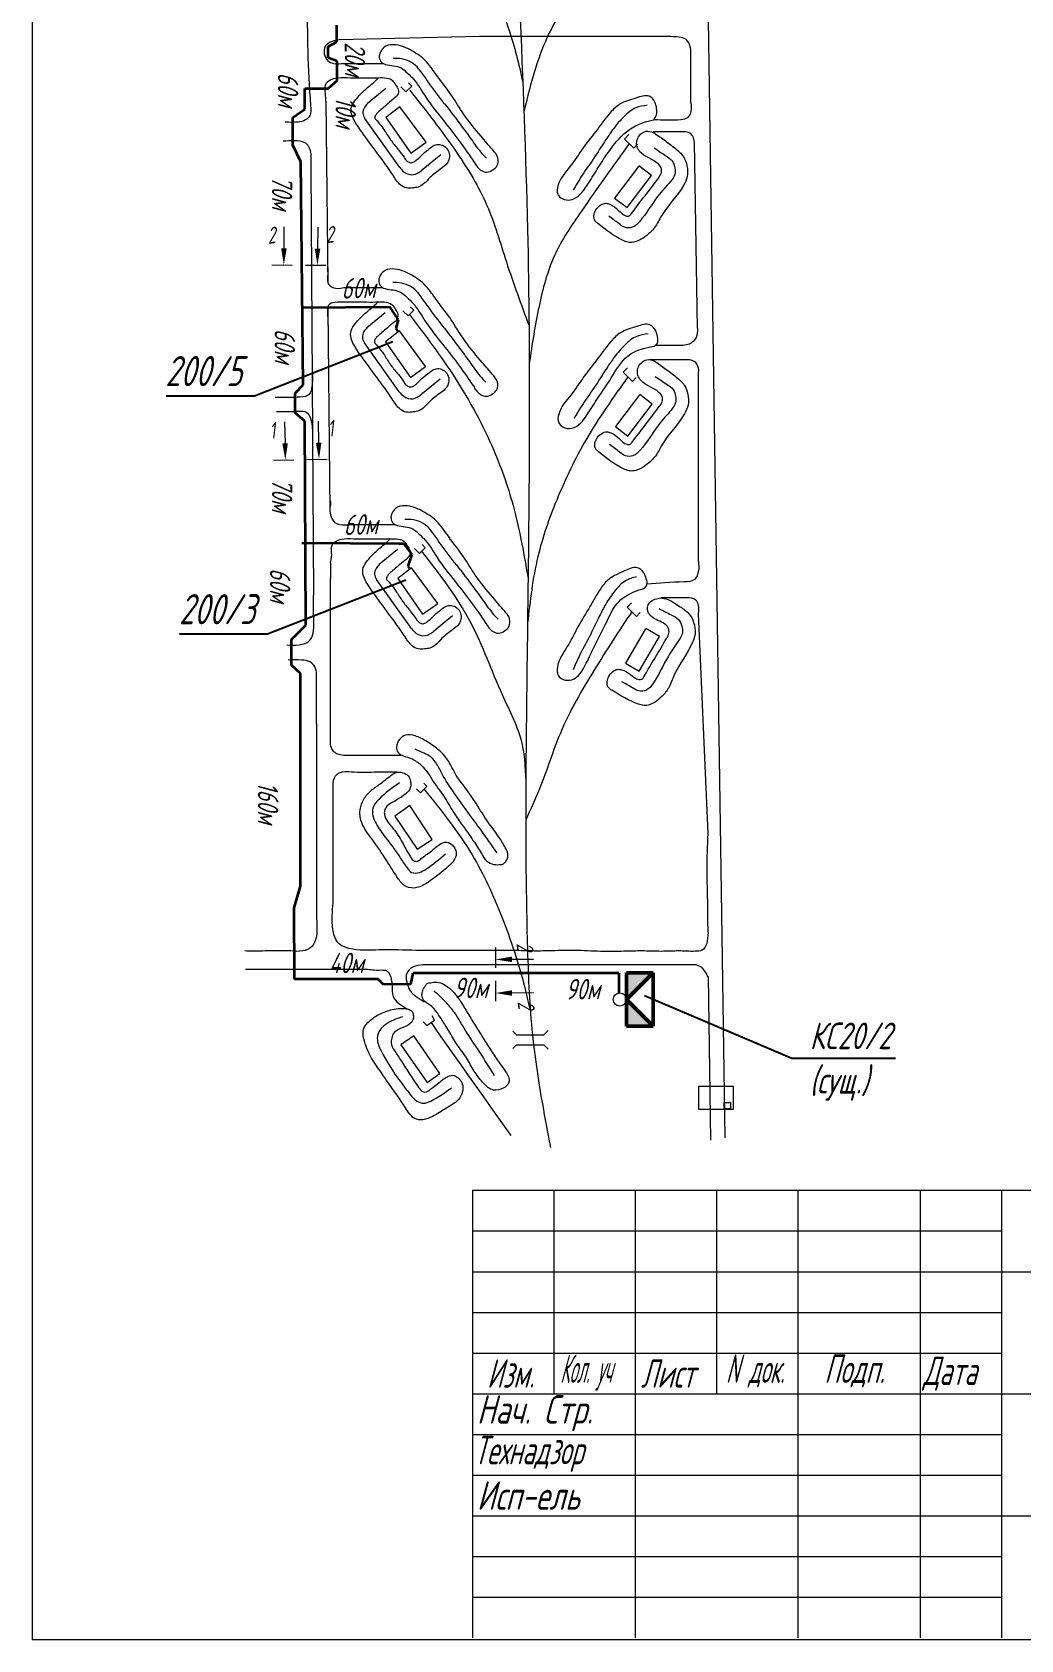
# Model space of a CAD drawing. Header units: millimetres. Extents: x 10081 to 14674, y 790 to 10644.
# Drawn here: x 13138 to 13630, y 2184 to 2984 of the extents above; entities that cross this region are included whole.
import ezdxf
from ezdxf import colors
from ezdxf.entities.mleader import LeaderData, LeaderLine
from ezdxf.math import Vec2, Vec3

# ---------------------------------------------------------------- set-up
doc = ezdxf.new("R2010")
doc.units = ezdxf.units.MM
for name, color, linetype, lineweight in [('Линия выноска', 137, 'Continuous', 20), ('Линия связи (Вновь)', 3, 'Continuous', 60), ('Рамка толстая', 7, 'Continuous', 60), ('Строительный', 251, 'Continuous', 13), ('ТаБлица', 253, 'Continuous', 25), ('текст', 7, 'Continuous', 25), ('Щиты пульты (Вновь)', 5, 'Continuous', 50), ('Элемент эл. схем', 7, 'Continuous', 35)]:
    doc.layers.add(name, color=color, linetype=linetype, lineweight=lineweight)
doc.layers.add('Текст.', color=51, linetype='Continuous')
doc.styles.add('Simplex', font='simplex.shx', dxfattribs={"width": 0.7, "oblique": 15})

# ---------------------------------------------------------------- blocks, each defined once
blk = doc.blocks.new('A$C4BB167BF')
at = {"layer": 'Щиты пульты (Вновь)', "true_color": 0xc7c8ca}
h = blk.add_hatch(color=9, dxfattribs=at)
h.paths.add_polyline_path([(0, 3), (0, 0), (3, 3)])
h.paths.add_polyline_path([(6, 3), (3, 3), (6, 0)])
at = {"layer": 'Щиты пульты (Вновь)', "color": 252, "true_color": 0x939598}
for p, q in [((0, 3), (0, 0)), ((6, 3), (0, 3)), ((0, 0), (3, 3)), ((3, 3), (6, 0)), ((6, 0), (6, 3)), ((0, 0), (6, 0))]:
    blk.add_line(p, q, dxfattribs=at)
blk = doc.blocks.new('_None')

msp = doc.modelspace()

# ---------------------------------------------------------------- linework, layer by layer
at = {"color": 18, "lineweight": 20, "true_color": 0x000000}
for p, q in [((13468.83623, 2520.16927), (13471.2261, 2518.99632)), ((13471.2261, 2518.99632), (13473.04119, 2516.57867)), ((13473.04119, 2516.57867), (13473.68707, 2515.62557)), ((13473.68707, 2515.62557), (13474.48368, 2514.08251)), ((13357.30171, 2408.05611), (14106.55171, 2408.05611)), ((13357.30171, 2408.05611), (13357.30171, 2185.30611)), ((13397.80171, 2408.05611), (13397.80171, 2306.80611)), ((13438.30171, 2408.05611), (13438.30171, 2185.30611)), ((13478.80171, 2408.05611), (13478.80171, 2306.80611)), ((13519.30171, 2408.05611), (13519.30171, 2185.30611)), ((13580.05171, 2408.05611), (13580.05171, 2185.30611)), ((13620.55171, 2408.05611), (13620.55171, 2185.30611)), ((13357.30171, 2387.80611), (13620.55171, 2387.80611)), ((13357.30171, 2367.55611), (13620.55171, 2367.55611)), ((13620.55171, 2367.55611), (14106.55171, 2367.55611)), ((13357.30171, 2347.30611), (13620.55171, 2347.30611)), ((13357.30171, 2327.05611), (13620.55171, 2327.05611)), ((13357.30171, 2306.80611), (14106.55171, 2306.80611)), ((13357.30171, 2286.55611), (13620.55171, 2286.55611)), ((13357.30171, 2266.30611), (13620.55171, 2266.30611)), ((13357.30171, 2246.05611), (13620.55171, 2246.05611)), ((13620.55171, 2246.05611), (14106.55171, 2246.05611)), ((13357.30171, 2225.80611), (13620.55171, 2225.80611)), ((13357.30171, 2205.55611), (13620.55171, 2205.55611))]:
    msp.add_line(p, q, dxfattribs=at)
for points in [[(13469.96226, 2459.89291), (13487.00763, 2459.89291), (13487.00763, 2448.2223), (13469.90508, 2448.2223)], [(13482.61726, 2451.64868), (13485.68335, 2451.64868), (13485.68335, 2448.56557), (13482.61726, 2448.56557)]]:
    msp.add_lwpolyline(points, close=True, dxfattribs=at)
at = {"layer": 'Линия связи (Вновь)', "color": 18, "lineweight": 35, "true_color": 0x000000}
for p, q in [((13289.78752, 2979.40227), (13289.78752, 2987.76432)), ((13285.34686, 2977.04127), (13289.78752, 2979.40227)), ((13285.34686, 2971.40233), (13285.34686, 2977.04127)), ((13289.92496, 2969.73626), (13285.34686, 2971.40233)), ((13289.92496, 2960.11979), (13289.92496, 2969.73626)), ((13285.45272, 2956.13721), (13289.92496, 2960.11979)), ((13273.77701, 2956.13721), (13285.45272, 2956.13721)), ((13273.77701, 2945.91292), (13273.77701, 2956.13721)), ((13267.87152, 2941.72242), (13273.77701, 2945.91292)), ((13267.87152, 2927.99794), (13267.87152, 2941.72242)), ((13271.8139, 2919.65793), (13267.87152, 2927.99794)), ((13273.01984, 2808.81434), (13271.8139, 2919.65793)), ((13268.98272, 2804.60469), (13272.99949, 2808.82185)), ((13269.01063, 2794.76746), (13268.98272, 2804.60469)), ((13273.80109, 2790.63001), (13269.01063, 2794.76746)), ((13274.37895, 2689.24064), (13273.80109, 2790.63001)), ((13267.14979, 2682.01709), (13274.37895, 2689.24064)), ((13267.24497, 2669.32718), (13267.14979, 2682.01709)), ((13271.70163, 2665.21147), (13267.24497, 2669.32718)), ((13271.65926, 2559.32102), (13271.70163, 2665.21147)), ((13268.55464, 2548.65056), (13271.65926, 2559.32102)), ((13268.58968, 2513.07473), (13268.55331, 2548.69099)), ((13310.28403, 2513.09544), (13268.58968, 2513.07473)), ((13312.9782, 2510.37862), (13310.28403, 2513.09544)), ((13326.57629, 2510.55388), (13327.76577, 2516.0674)), ((13430.13873, 2516.0674), (13327.76577, 2516.0674)), ((13430.13873, 2516.0674), (13430.13873, 2506.23679)), ((13326.57629, 2510.55388), (13312.9782, 2510.37862))]:
    msp.add_line(p, q, dxfattribs=at)
at = {"layer": 'Рамка толстая', "color": 18, "lineweight": 20, "true_color": 0x000000}
for p in [(13138.07261, 3517.50277), (14106.69761, 2184.37777)]:
    msp.add_line(p, (13138.07261, 2184.37777), dxfattribs=at)
at = {"layer": 'Строительный', "color": 18, "lineweight": 20, "true_color": 0x000000}
for p, q in [((13468.33502, 3414.49418), (13482.87612, 2434.19902)), ((13360.75462, 2982.06925), (13290.94641, 2980.48121)), ((13446.86872, 2982.06925), (13360.75462, 2982.06925)), ((13466.00574, 2948.99153), (13466.00574, 2974.79004)), ((13314.08541, 2956.15761), (13304.98559, 2948.70281)), ((13321.60258, 2956.98246), (13324.10817, 2954.47688)), ((13324.10817, 2954.47688), (13327.00065, 2957.36937)), ((13327.00065, 2957.36937), (13325.36385, 2959.00617)), ((13284.2988, 2949.84119), (13285.19559, 2859.76155)), ((13321.07524, 2916.89565), (13303.7115, 2941.29189)), ((13432.90431, 2931.05235), (13435.10254, 2933.30527)), ((13437.56065, 2926.50901), (13432.90431, 2931.05235)), ((13439.45388, 2928.44933), (13437.56065, 2926.50901)), ((13451.16136, 2934.65542), (13447.26184, 2934.65542)), ((13469.33369, 2836.92143), (13467.75863, 2929.32635)), ((13341.5138, 2923.21332), (13331.79325, 2915.27467)), ((13276.76601, 2917.21556), (13278.10548, 2704.06871)), ((13328.06994, 2845.93108), (13326.43314, 2847.56789)), ((13285.32363, 2846.89956), (13286.33233, 2745.57865)), ((13313.82757, 2844.62113), (13304.72775, 2837.16632)), ((13322.67187, 2845.54418), (13325.17745, 2843.0386)), ((13325.17745, 2843.0386), (13328.06994, 2845.93108)), ((13320.81739, 2805.35917), (13303.45365, 2829.7554)), ((13462.17681, 2828.37592), (13448.27347, 2828.37592)), ((13432.23791, 2815.02045), (13434.43615, 2817.27336)), ((13464.47519, 2821.29613), (13445.23152, 2821.29613)), ((13341.25595, 2811.67684), (13331.5354, 2803.73818)), ((13436.89425, 2810.47711), (13432.23791, 2815.02045)), ((13438.78748, 2812.41743), (13436.89425, 2810.47711)), ((13469.77532, 2720.91433), (13469.77532, 2814.50279)), ((13330.88542, 2724.83093), (13333.77791, 2727.72342)), ((13333.77791, 2727.72342), (13332.14111, 2729.36022)), ((13286.58631, 2720.0666), (13286.66265, 2712.39881)), ((13319.90823, 2726.78976), (13310.80841, 2719.33495)), ((13328.37984, 2727.33652), (13330.88542, 2724.83093)), ((13286.66265, 2637.24151), (13286.66265, 2712.39881)), ((13326.89806, 2687.5278), (13309.53432, 2711.92403)), ((13434.19576, 2698.12411), (13436.394, 2700.37702)), ((13438.8521, 2693.58077), (13434.19576, 2698.12411)), ((13347.33661, 2693.84547), (13337.61606, 2685.90681)), ((13440.74533, 2695.52109), (13438.8521, 2693.58077)), ((13474.52164, 2585.51113), (13469.77532, 2694.99382)), ((13279.6777, 2640.34882), (13279.6777, 2664.61542)), ((13279.6777, 2640.34882), (13279.6777, 2543.3262)), ((13331.35307, 2605.84908), (13329.4678, 2607.73435)), ((13334.50582, 2609.00183), (13331.35307, 2605.84908)), ((13334.50582, 2609.00183), (13332.98241, 2610.52523)), ((13287.89209, 2551.02183), (13287.89209, 2605.77151)), ((13468.83623, 2520.16927), (13336.14457, 2520.16927)), ((13244.19972, 2518.09766), (13304.1695, 2518.09766)), ((13474.52164, 2514.39405), (13475.72265, 2433.01264)), ((13332.75051, 2491.84201), (13334.57336, 2490.01915)), ((13334.57336, 2490.01915), (13338.33815, 2492.62287)), ((13338.33815, 2492.62287), (13337.13758, 2494.92364)), ((13377.39423, 2487.18265), (13379.19744, 2485.37944)), ((13377.39423, 2478.54047), (13379.19744, 2480.34368)), ((13379.19744, 2485.37944), (13392.75383, 2485.37944)), ((13379.19744, 2480.34368), (13392.75383, 2480.34368)), ((13392.75383, 2485.37944), (13394.89239, 2487.518)), ((13392.75383, 2480.34368), (13394.89239, 2478.20511))]:
    msp.add_line(p, q, dxfattribs=at)
for points in [[(13321.11807, 2947.17173), (13314.20843, 2941.7541), (13326.6283, 2924.01572), (13334.15018, 2929.43336), (13321.11807, 2947.17173)], [(13439.92581, 2917.42883), (13427.97311, 2901.73057), (13434.22856, 2896.96765), (13446.36361, 2912.9054), (13440.10816, 2917.66832)], [(13320.86022, 2835.63525), (13313.95058, 2830.21761), (13326.37045, 2812.47924), (13333.89234, 2817.89687), (13320.86022, 2835.63525)], [(13440.34669, 2803.75532), (13428.39398, 2788.05706), (13434.64943, 2783.29414), (13446.78449, 2799.23189), (13440.52904, 2803.99481)], [(13326.94088, 2717.80388), (13320.03124, 2712.38624), (13332.45111, 2694.64787), (13339.973, 2700.0655), (13326.94088, 2717.80388)], [(13443.43117, 2687.35841), (13433.41975, 2670.35623), (13440.19478, 2666.36687), (13450.35894, 2683.62843), (13443.58391, 2687.61779)], [(13326.02715, 2599.5641), (13318.6589, 2594.14001), (13329.67248, 2577.71275), (13337.2734, 2582.59444), (13326.02715, 2599.5641)], [(13328.09967, 2484.9668), (13321.63191, 2480.47954), (13334.65538, 2461.70801), (13340.94314, 2466.07039), (13328.09967, 2484.9668)]]:
    msp.add_lwpolyline(points, dxfattribs=at)
msp.add_open_spline([(13411.24836, 3463.66808), (13401.86132, 3449.48838), (13411.24836, 3463.66808), (13374.94898, 3397.88387), (13378.73097, 3265.00651), (13374.94336, 3092.82674), (13386.90504, 2894.77614), (13384.99087, 2700.94304), (13382.85812, 2567.00817), (13386.44465, 2480.04628), (13396.07847, 2429.36923), (13396.07847, 2429.36923), (13396.07847, 2429.36923), (13396.07847, 2429.36923), (13396.07847, 2429.36923), (13396.07847, 2429.36923), (13396.07847, 2429.36923), (13396.07847, 2429.36923), (13396.07847, 2429.36923)], degree=3, knots=[0, 0, 0, 0, 25.836333109, 49.871244762, 76.873917157, 116.334767859, 166.936096042, 211.721259242, 248.246118291, 257.850777941, 271.152471293, 282.284588503, 290.662390358, 305.749777897, 312.760031631, 324.633986925, 330.142951601, 332.123990533, 332.123990533, 332.123990533, 332.123990533], dxfattribs=at)
for points in [[(13325.2063, 3071.98512), (13346.66469, 3044.86464), (13363.72799, 3012.57835), (13375.37346, 2985.62938), (13382.27778, 2959.54207)], [(13433.87818, 3042.43341), (13412.77444, 3011.97905), (13393.54658, 2979.65057), (13382.84394, 2944.56591)], [(13274.99726, 3000.70399), (13276.70714, 2947.77693), (13276.23894, 2942.61615), (13274.17053, 2940.54773), (13270.3555, 2939.48748), (13264.05049, 2939.48748)], [(13290.94641, 2980.48121), (13287.38684, 2979.6404), (13283.92475, 2977.2015), (13283.4809, 2973.47662), (13285.21194, 2970.05187), (13288.05263, 2968.72156), (13293.42329, 2968.72156)], [(13357.97441, 2919.76904), (13351.01467, 2929.64352), (13342.78455, 2940.31127), (13333.87284, 2952.16126), (13327.90735, 2960.87181), (13324.90959, 2963.86957), (13321.74371, 2966.42477), (13317.97008, 2967.50483), (13313.98576, 2968.23144), (13311.60994, 2969.66146), (13310.88265, 2972.40994), (13311.60994, 2974.74773), (13314.1113, 2977.24909), (13318.94709, 2977.91499), (13323.75357, 2976.65132), (13328.92666, 2973.8648), (13332.59477, 2971.24269), (13335.99449, 2967.53136), (13340.5586, 2961.27676), (13346.93351, 2952.63327), (13352.8201, 2943.49431), (13361.53381, 2932.46798), (13367.34362, 2925.66302), (13369.89662, 2921.71854), (13369.58119, 2917.89792), (13367.45477, 2915.77149), (13364.44471, 2914.61683), (13361.28485, 2915.64828), (13359.27573, 2917.70398), (13357.97441, 2919.76904)], [(13466.00574, 2974.79004), (13465.2531, 2978.21635), (13463.39502, 2980.68795), (13460.23088, 2981.67291), (13454.60736, 2982.06925), (13446.86872, 2982.06925)], [(13293.42329, 2968.72156), (13299.54729, 2968.72156), (13306.11553, 2968.72156), (13310.57254, 2968.72156), (13312.78297, 2968.72156)], [(13343.40793, 2948.61662), (13335.40959, 2959.27418), (13331.52046, 2964.69791), (13328.96016, 2967.65614), (13324.49871, 2970.26434), (13319.74679, 2971.1944), (13317.82935, 2971.1944)], [(13284.2988, 2949.84119), (13284.03454, 2953.57973), (13284.2988, 2958.42328), (13286.36721, 2960.49169), (13290.18224, 2961.55194), (13296.48725, 2961.55194)], [(13296.48725, 2961.55194), (13303.34239, 2961.55194), (13309.44591, 2961.55194), (13313.58327, 2961.55194), (13317.41391, 2960.26464), (13319.00321, 2958.02543), (13320.35185, 2955.53323), (13319.94434, 2953.04975), (13317.72457, 2950.82997), (13314.40201, 2948.02036), (13311.77538, 2945.75895), (13309.79612, 2943.96913), (13308.88327, 2942.62987), (13308.67214, 2941.50826), (13309.21973, 2940.75077), (13313.66242, 2935.06484), (13316.93338, 2930.10917), (13320.65005, 2925.4555), (13323.2325, 2921.97217), (13324.38469, 2920.32937), (13325.66968, 2919.52268), (13327.29328, 2919.32317), (13328.18757, 2919.77423), (13329.82573, 2920.99225), (13332.5227, 2923.58314), (13336.06313, 2926.47549), (13338.26359, 2927.96327), (13340.79744, 2928.36298), (13343.59803, 2927.20828), (13345.49942, 2924.67682), (13345.6289, 2921.37464), (13344.60046, 2919.06272), (13341.57169, 2916.28081), (13336.26852, 2912.0443), (13332.92726, 2908.70303), (13330.21452, 2907.17174), (13327.48936, 2906.73744), (13324.39786, 2906.73744), (13321.65539, 2908.10738), (13317.44259, 2913.46362), (13311.89645, 2921.3192), (13303.66469, 2932.53705), (13299.27357, 2938.86245), (13297.10526, 2943.53406), (13297.10526, 2947.19439), (13299.26471, 2950.81551), (13301.46631, 2953.38725)], [(13301.46631, 2953.38725), (13305.59236, 2957.15994), (13308.47525, 2959.56497), (13310.49532, 2961.58504)], [(13326.13263, 2955.3449), (13349.30417, 2924.47872), (13364.46831, 2898.00582), (13374.12312, 2870.03335), (13385.40249, 2838.21692)], [(13447.50851, 2940.6841), (13441.95365, 2939.10961), (13435.21558, 2935.67043), (13425.9486, 2925.94699), (13419.38743, 2916.13441), (13414.29372, 2908.10865), (13406.11797, 2900.8226), (13401.92616, 2901.4624), (13399.76918, 2903.61938), (13399.76918, 2907.8655), (13405.91846, 2917.50815), (13412.35161, 2926.63231), (13419.45753, 2935.89338), (13425.8302, 2944.15859), (13430.52643, 2948.36688), (13438.61896, 2951.4496), (13445.19777, 2952.32208), (13448.04919, 2949.47066), (13448.92383, 2946.27296), (13448.92383, 2943.2484), (13447.50851, 2940.6841)], [(13304.98559, 2948.70281), (13303.49202, 2946.77862), (13302.71681, 2943.88925), (13303.7115, 2941.29189)], [(13343.40793, 2948.61662), (13352.21402, 2937.04466), (13357.19308, 2930.17532), (13362.72537, 2923.06911), (13364.22632, 2921.56816)], [(13444.22542, 2947.89437), (13438.57765, 2946.56229), (13432.85974, 2942.38777), (13427.44552, 2936.22581), (13423.70688, 2930.82718), (13417.40471, 2921.1057), (13411.11807, 2911.89339), (13407.3983, 2905.66613)], [(13466.00574, 2948.99153), (13466.00574, 2944.87818), (13464.21596, 2941.63115), (13461.03356, 2940.6841), (13447.50851, 2940.6841)], [(13263.06999, 2930.18594), (13268.7938, 2930.33402), (13273.63735, 2929.40402), (13275.70576, 2927.3356), (13276.76601, 2923.52058), (13276.76601, 2917.21556)], [(13435.23248, 2928.78068), (13411.51117, 2895.25871), (13398.08594, 2873.06477), (13390.38045, 2847.8056), (13385.52357, 2819.47141)], [(13447.26184, 2934.44372), (13443.59227, 2934.91695), (13440.9564, 2933.4667), (13439.21201, 2930.67939), (13439.21201, 2927.15166), (13440.60454, 2924.76672), (13449.65603, 2918.70498), (13451.18947, 2916.66131), (13451.18947, 2913.94435), (13449.8297, 2911.61056), (13436.30533, 2893.87356), (13435.30132, 2892.86955), (13433.67109, 2892.86955), (13429.85525, 2895.70162), (13425.66403, 2898.6236), (13423.66506, 2899.08447), (13421.23555, 2898.31637), (13418.70672, 2895.78754), (13417.6907, 2892.93134), (13418.21349, 2890.47341), (13419.62747, 2889.05943), (13431.936, 2880.71432), (13434.69858, 2879.69034), (13437.39354, 2879.69034), (13440.3472, 2880.70268), (13444.01234, 2883.11509), (13447.87432, 2886.97707), (13451.35956, 2892.8689), (13462.32859, 2908.02513), (13464.13192, 2912.41882), (13464.03286, 2917.80705), (13462.27563, 2922.33944), (13458.31541, 2926.29966), (13452.61235, 2930.64652), (13447.26184, 2934.44372)], [(13467.75863, 2929.32635), (13466.92093, 2932.49418), (13464.83249, 2934.32474), (13461.79433, 2934.65542), (13451.16136, 2934.65542)], [(13447.76447, 2926.65374), (13453.41654, 2922.85624), (13456.68877, 2920.14845), (13457.97785, 2916.64816), (13457.97785, 2913.59431), (13455.76509, 2909.9289), (13449.58218, 2902.68124), (13440.3397, 2889.92272), (13436.72968, 2887.14503), (13432.99794, 2887.14503), (13430.05049, 2889.01873), (13425.05929, 2892.74695)], [(13321.07524, 2916.89565), (13323.2848, 2914.61161), (13327.96788, 2913.38098), (13331.79325, 2915.27467)], [(13285.10472, 2868.88914), (13285.11405, 2867.95148), (13285.13352, 2865.99545), (13285.16387, 2862.94684), (13285.19559, 2859.76155), (13287.79478, 2857.18507), (13293.16544, 2857.18507)], [(13357.71656, 2808.23255), (13350.75682, 2818.10703), (13342.5267, 2828.77478), (13333.61499, 2840.62478), (13327.6495, 2849.33532), (13324.65174, 2852.33308), (13321.48586, 2854.88829), (13317.71223, 2855.96834), (13313.72791, 2856.69495), (13311.3521, 2858.12498), (13310.6248, 2860.87346), (13311.3521, 2863.21125), (13313.85346, 2865.71261), (13318.68924, 2866.3785), (13323.49572, 2865.11484), (13328.66881, 2862.32832), (13332.33693, 2859.7062), (13335.73664, 2855.99487), (13340.30075, 2849.74028), (13346.67566, 2841.09678), (13352.56225, 2831.95783), (13361.27596, 2820.93149), (13367.08577, 2814.12653), (13369.63878, 2810.18206), (13369.32335, 2806.36143), (13367.19692, 2804.23501), (13364.18686, 2803.08034), (13361.027, 2804.1118), (13359.01789, 2806.1675), (13357.71656, 2808.23255)], [(13293.16544, 2857.18507), (13299.28944, 2857.18507), (13305.85768, 2857.18507), (13310.31469, 2857.18507), (13312.52512, 2857.18507)], [(13343.15009, 2837.08013), (13335.15174, 2847.73769), (13331.26261, 2853.16142), (13328.70231, 2856.11965), (13324.24086, 2858.72785), (13319.48894, 2859.65791), (13317.5715, 2859.65791)], [(13285.40906, 2838.31832), (13285.37182, 2842.05913), (13285.32363, 2846.89956), (13286.10937, 2848.95521), (13289.92439, 2850.01546), (13296.22941, 2850.01546)], [(13296.22941, 2850.01546), (13303.08454, 2850.01546), (13309.18807, 2850.01546), (13313.32542, 2850.01546), (13317.15606, 2848.72815), (13318.74536, 2846.48894), (13320.094, 2843.99674), (13319.68649, 2841.51326), (13317.46672, 2839.29349), (13314.14416, 2836.48387), (13311.51753, 2834.22246), (13309.53827, 2832.43265), (13308.62542, 2831.09338), (13308.41429, 2829.97177), (13308.96188, 2829.21428), (13313.40457, 2823.52836), (13316.67553, 2818.57268), (13320.3922, 2813.91902), (13322.97465, 2810.43568), (13324.12684, 2808.79289), (13325.41183, 2807.98619), (13327.03543, 2807.78669), (13327.92972, 2808.23774), (13329.56788, 2809.45577), (13332.26485, 2812.04665), (13335.80528, 2814.939), (13338.00574, 2816.42679), (13340.5396, 2816.82649), (13343.34018, 2815.67179), (13345.24157, 2813.14033), (13345.37105, 2809.83815), (13344.34261, 2807.52624), (13341.31385, 2804.74432), (13336.01068, 2800.50781), (13332.66941, 2797.16655), (13329.95667, 2795.63526), (13327.23151, 2795.20096), (13324.14001, 2795.20096), (13321.39754, 2796.57089), (13317.18474, 2801.92713), (13311.6386, 2809.78272), (13303.40685, 2821.00056), (13299.01572, 2827.32597), (13296.84742, 2831.99758), (13296.84742, 2835.65791), (13299.00686, 2839.27903), (13301.20846, 2841.85077)], [(13301.20846, 2841.85077), (13305.33451, 2845.62345), (13308.2174, 2848.02849), (13310.23747, 2850.04856)], [(13325.87478, 2843.80842), (13348.60412, 2812.16369), (13367.84849, 2776.22304), (13377.98308, 2746.82065), (13384.94924, 2712.30243)], [(13304.72775, 2837.16632), (13303.23417, 2835.24214), (13302.45896, 2832.35276), (13303.45365, 2829.7554)], [(13343.15009, 2837.08013), (13351.95617, 2825.50818), (13356.93523, 2818.63884), (13362.46753, 2811.53262), (13363.96847, 2810.03167)], [(13447.92938, 2828.10076), (13442.37453, 2826.86424), (13434.55623, 2823.07713), (13426.36947, 2812.27348), (13419.8083, 2802.46089), (13414.7146, 2794.43514), (13406.53885, 2787.14908), (13402.34704, 2787.78889), (13400.19006, 2789.94587), (13400.19006, 2794.19199), (13406.33934, 2803.83464), (13412.77249, 2812.95879), (13419.87841, 2822.21986), (13426.25107, 2830.48508), (13430.9473, 2834.69337), (13439.03983, 2837.77609), (13445.61865, 2838.64856), (13448.47006, 2835.79715), (13449.34471, 2832.59945), (13449.34471, 2829.57489), (13447.92938, 2828.10076)], [(13444.64629, 2834.22085), (13438.99852, 2832.88878), (13433.28062, 2828.71426), (13427.8664, 2822.55229), (13424.12776, 2817.15367), (13417.82558, 2807.43219), (13411.53894, 2798.21987), (13407.81917, 2791.99262)], [(13469.33369, 2836.92143), (13468.54176, 2832.3031), (13465.28478, 2829.04612), (13462.17681, 2828.37592)], [(13447.68272, 2820.77021), (13444.01314, 2821.24343), (13441.37728, 2819.79319), (13439.63288, 2817.00587), (13439.63288, 2813.47815), (13441.02542, 2811.09321), (13450.0769, 2805.03147), (13451.61034, 2802.9878), (13451.61034, 2800.27084), (13450.25058, 2797.93705), (13436.72621, 2780.20005), (13435.7222, 2779.19604), (13434.09197, 2779.19604), (13430.27613, 2782.02811), (13426.0849, 2784.95009), (13424.08593, 2785.41096), (13421.65643, 2784.64285), (13419.1276, 2782.11403), (13418.11158, 2779.25783), (13418.63436, 2776.7999), (13420.04835, 2775.38592), (13432.35688, 2767.04081), (13435.11946, 2766.01683), (13437.81441, 2766.01683), (13440.76808, 2767.02917), (13444.43322, 2769.44158), (13448.2952, 2773.30356), (13451.78043, 2779.19539), (13462.74947, 2794.35162), (13464.55279, 2798.7453), (13464.45374, 2804.13354), (13462.69651, 2808.66593), (13458.73629, 2812.62615), (13453.03322, 2816.97301), (13447.68272, 2820.77021)], [(13469.77532, 2814.50279), (13469.77532, 2817.1376), (13467.61875, 2820.44653), (13464.47519, 2821.29613)], [(13277.57105, 2815.22816), (13277.37446, 2808.02799), (13275.93294, 2803.90424), (13271.54285, 2802.66057), (13266.09402, 2802.54304), (13259.11808, 2802.54304)], [(13434.56608, 2812.74878), (13413.98975, 2781.73314), (13399.18923, 2751.43879), (13389.80353, 2723.30833), (13384.66905, 2690.13462)], [(13448.18535, 2812.98022), (13453.83741, 2809.18273), (13457.10965, 2806.47494), (13458.39872, 2802.97465), (13458.39872, 2799.92079), (13456.18596, 2796.25539), (13450.00306, 2789.00772), (13440.76058, 2776.24921), (13437.15056, 2773.47152), (13433.41881, 2773.47152), (13430.47136, 2775.34522), (13425.48016, 2779.07344)], [(13320.81739, 2805.35917), (13323.02695, 2803.07513), (13327.71004, 2801.84449), (13331.5354, 2803.73818)], [(13259.77933, 2795.57464), (13268.16857, 2795.57464), (13275.16707, 2794.67824), (13277.1022, 2790.31702), (13277.69348, 2782.29254)], [(13286.46308, 2751.08665), (13286.64656, 2750.24583), (13286.34078, 2747.80693), (13286.62079, 2744.08205), (13288.35182, 2740.6573), (13291.19251, 2739.32699), (13296.56318, 2739.32699)], [(13363.79722, 2690.40118), (13356.83748, 2700.27566), (13348.60736, 2710.94341), (13339.69565, 2722.79341), (13333.73017, 2731.50395), (13330.73241, 2734.50171), (13327.56652, 2737.05692), (13323.7929, 2738.13697), (13319.80857, 2738.86358), (13317.43276, 2740.29361), (13316.70546, 2743.04209), (13317.43276, 2745.37988), (13319.93412, 2747.88124), (13324.7699, 2748.54713), (13329.57639, 2747.28346), (13334.74948, 2744.49695), (13338.41759, 2741.87483), (13341.8173, 2738.1635), (13346.38141, 2731.90891), (13352.75633, 2723.26541), (13358.64291, 2714.12646), (13367.35662, 2703.10012), (13373.16643, 2696.29516), (13375.71944, 2692.35069), (13375.40401, 2688.53006), (13373.27758, 2686.40363), (13370.26752, 2685.24897), (13367.10766, 2686.28043), (13365.09855, 2688.33613), (13363.79722, 2690.40118)], [(13296.56318, 2739.32699), (13305.3701, 2739.3537), (13311.93834, 2739.3537), (13316.39536, 2739.3537), (13318.60578, 2739.3537)], [(13349.23075, 2719.24876), (13341.23241, 2729.90632), (13337.34327, 2735.33005), (13334.78297, 2738.28828), (13330.32153, 2740.89648), (13325.5696, 2741.82654), (13323.65216, 2741.82654)], [(13286.58631, 2720.0666), (13287.17443, 2724.18517), (13287.43869, 2729.02871), (13289.5071, 2731.09713), (13293.32213, 2732.15738), (13299.62714, 2732.15738)], [(13299.62714, 2732.15738), (13309.1652, 2732.18409), (13315.26873, 2732.18409), (13319.40608, 2732.18409), (13323.23672, 2730.89678), (13324.82602, 2728.65757), (13326.17467, 2726.16537), (13325.76716, 2723.68189), (13323.54738, 2721.46211), (13320.22482, 2718.6525), (13317.59819, 2716.39109), (13315.61894, 2714.60127), (13314.70608, 2713.26201), (13314.49496, 2712.1404), (13315.04254, 2711.38291), (13319.48523, 2705.69699), (13322.75619, 2700.74131), (13326.47286, 2696.08765), (13329.05531, 2692.60431), (13330.20751, 2690.96152), (13331.49249, 2690.15482), (13333.1161, 2689.95532), (13334.01038, 2690.40637), (13335.64854, 2691.6244), (13338.34552, 2694.21528), (13341.88595, 2697.10763), (13344.0864, 2698.59542), (13346.62026, 2698.99512), (13349.42084, 2697.84042), (13351.32223, 2695.30896), (13351.45172, 2692.00678), (13350.42327, 2689.69487), (13347.39451, 2686.91295), (13342.09134, 2682.67644), (13338.75008, 2679.33517), (13336.03734, 2677.80388), (13333.31217, 2677.36959), (13330.22067, 2677.36959), (13327.4782, 2678.73952), (13323.2654, 2684.09576), (13317.71927, 2691.95134), (13309.48751, 2703.16919), (13305.09638, 2709.4946), (13302.92808, 2714.1662), (13302.92808, 2717.82654), (13305.08752, 2721.44766), (13307.28912, 2724.01939)], [(13307.28912, 2724.01939), (13311.41518, 2727.79208), (13314.29807, 2730.19712), (13316.31813, 2732.21718)], [(13331.95545, 2725.97704), (13356.39289, 2690.3561), (13372.01685, 2654.73516), (13381.83608, 2630.48354), (13383.79873, 2608.64922)], [(13469.77532, 2720.91433), (13469.77532, 2716.2851), (13467.71463, 2711.85268), (13462.68647, 2710.74458), (13444.22821, 2709.6408)], [(13310.80841, 2719.33495), (13309.31483, 2717.41076), (13308.53962, 2714.52139), (13309.53432, 2711.92403)], [(13349.23075, 2719.24876), (13358.03684, 2707.67681), (13363.0159, 2700.80746), (13368.54819, 2693.70125), (13370.04914, 2692.2003)], [(13442.90167, 2707.60404), (13437.53213, 2705.71899), (13430.21682, 2701.03347), (13423.36579, 2689.33708), (13418.01167, 2678.81714), (13413.90331, 2670.2451), (13406.64703, 2662.04291), (13402.40896, 2662.18228), (13400.01193, 2664.0689), (13399.50955, 2668.2852), (13404.47478, 2678.58767), (13409.78322, 2688.40887), (13415.74351, 2698.44562), (13421.09353, 2707.40676), (13425.25887, 2712.14112), (13432.92983, 2716.15965), (13439.35921, 2717.80437), (13442.52796, 2715.31034), (13443.7748, 2712.23859), (13444.13265, 2709.23527), (13442.90167, 2707.60404)], [(13438.91755, 2713.29271), (13433.46705, 2711.30179), (13428.28321, 2706.48007), (13423.63607, 2699.72081), (13420.56242, 2693.91777), (13415.4547, 2683.51894), (13410.30217, 2673.62752), (13407.3453, 2667.00391)], [(13264.77461, 2679.43112), (13270.92326, 2679.43112), (13276.3539, 2681.73966), (13278.10548, 2686.66132), (13278.10548, 2696.52216), (13278.10548, 2704.06871)], [(13436.52393, 2695.85244), (13418.01143, 2667.15789), (13401.01541, 2635.50273), (13390.65109, 2607.82355), (13383.76871, 2592.29519)], [(13450.96358, 2702.86073), (13448.07637, 2702.08389), (13445.51269, 2700.44989), (13444.43462, 2697.92524), (13444.62583, 2695.93852), (13446.39808, 2693.49344), (13452.94206, 2689.77681), (13454.70652, 2687.92893), (13455.02798, 2685.23105), (13453.95388, 2682.75277), (13442.62305, 2663.54023), (13441.74488, 2662.42448), (13440.1261, 2662.2316), (13436.00198, 2664.59231), (13431.49449, 2666.99789), (13429.45503, 2667.21901), (13427.13346, 2666.16886), (13424.9216, 2663.3586), (13424.25064, 2660.40225), (13425.06056, 2658.02344), (13426.63191, 2656.78668), (13439.84133, 2649.95646), (13442.70566, 2649.26653), (13445.38169, 2649.58538), (13448.19483, 2650.94007), (13451.5488, 2653.76917), (13454.92673, 2658.06096), (13457.6904, 2664.32376), (13466.78919, 2680.67133), (13468.06002, 2685.24751), (13467.32415, 2690.58618), (13465.04302, 2694.87882), (13460.64206, 2698.34268), (13454.46476, 2701.98426), (13450.96358, 2702.86073)], [(13450.12334, 2697.44594), (13456.185, 2694.34384), (13459.75462, 2692.04222), (13461.44878, 2688.71903), (13461.81009, 2685.68663), (13460.04654, 2681.78517), (13454.76457, 2673.85688), (13447.09652, 2660.09446), (13443.8405, 2656.90917), (13440.13496, 2656.46765), (13436.98653, 2657.97946), (13431.58928, 2661.09096)], [(13469.77532, 2694.99382), (13469.77532, 2699.04964), (13468.48339, 2701.69089), (13463.71427, 2702.83026), (13451.11746, 2702.83026)], [(13326.89806, 2687.5278), (13329.10761, 2685.24376), (13333.7907, 2684.01312), (13337.61606, 2685.90681)], [(13279.6777, 2664.61542), (13278.7997, 2668.54205), (13276.45229, 2670.88947), (13272.21184, 2671.83286), (13265.48984, 2671.83286)], [(13322.46238, 2624.38961), (13313.07014, 2624.38961), (13299.87521, 2624.38961), (13294.0796, 2624.38961), (13290.75308, 2624.85556), (13288.30669, 2626.26853), (13287.04529, 2628.10158), (13286.50976, 2631.9968), (13286.66265, 2637.24151)], [(13371.71409, 2570.17501), (13367.78596, 2570.17501), (13364.41588, 2571.79635), (13361.70658, 2575.55936), (13357.67568, 2581.9631), (13351.71476, 2590.43463), (13347.68386, 2596.37624), (13343.1831, 2603.72413), (13337.0247, 2612.59785), (13334.18325, 2616.95502), (13331.00185, 2620.13643), (13326.22535, 2623.11154), (13321.87819, 2624.56134), (13320.19203, 2625.86086), (13319.45216, 2628.57896), (13320.89045, 2632.32758), (13323.97119, 2634.50051), (13328.70692, 2634.12283), (13334.31694, 2631.46605), (13340.05448, 2627.38759), (13343.50189, 2624.06242), (13347.05495, 2618.36943), (13349.20423, 2614.40246), (13352.5921, 2609.7076), (13359.21242, 2600.31489), (13364.9225, 2591.30831), (13370.09556, 2584.29488), (13373.60395, 2578.56714), (13374.85421, 2575.40197), (13374.59216, 2572.91744), (13373.49999, 2571.3179), (13372.36779, 2570.36046), (13371.71409, 2570.17501)], [(13369.49004, 2575.93628), (13361.22678, 2587.63149), (13354.95207, 2596.13818), (13348.27144, 2605.52263), (13342.01954, 2615.41165), (13338.94073, 2620.94742), (13335.7029, 2624.18525), (13332.46217, 2625.82588), (13328.73942, 2627.46815)], [(13287.89209, 2605.77151), (13287.89209, 2609.61054), (13289.08849, 2614.28121), (13292.5594, 2616.19194), (13298.4387, 2616.19194), (13309.64967, 2616.19194), (13316.01358, 2616.19194), (13320.72897, 2616.15232)], [(13316.04398, 2613.97916), (13310.29072, 2609.51615), (13305.77352, 2605.96819), (13302.54687, 2601.36978), (13301.26128, 2596.18165), (13302.58993, 2589.92405), (13308.02281, 2581.66865), (13315.46695, 2570.57865), (13320.33898, 2563.05445), (13324.23643, 2559.15701), (13329.59272, 2558.61834), (13335.30789, 2561.4157), (13343.72526, 2567.83031), (13347.86392, 2571.96897), (13349.21022, 2575.64239), (13347.84875, 2579.06627), (13344.28078, 2581.31761), (13340.79811, 2580.05944), (13336.48497, 2576.57412), (13331.78635, 2573.0605), (13330.13561, 2571.83013), (13328.45125, 2571.83013), (13326.40407, 2573.88169), (13322.69692, 2580.40898), (13318.44406, 2587.19531), (13314.95131, 2591.57739), (13313.46092, 2595.0162), (13313.46092, 2596.84338), (13314.70922, 2599.13459), (13317.87456, 2601.29331), (13323.7101, 2605.04537), (13325.86899, 2607.20426), (13326.45744, 2611.5926), (13325.28852, 2614.17389), (13322.65757, 2615.78972), (13320.45967, 2616.14649), (13318.50884, 2615.63604), (13316.04398, 2613.97916)], [(13320.98954, 2610.77477), (13310.63834, 2602.53532), (13307.72919, 2598.1772), (13307.72919, 2594.43982), (13309.26432, 2590.49795), (13313.8276, 2583.81448), (13321.07262, 2573.85237), (13324.67922, 2568.4859), (13326.94236, 2566.22276), (13330.81586, 2566.22276), (13334.09697, 2567.86975), (13343.87161, 2575.48849)], [(13333.19445, 2607.69046), (13357.09116, 2574.93299), (13371.86175, 2544.04714), (13383.25901, 2508.97498), (13386.08243, 2497.09532)], [(13474.52164, 2536.29737), (13474.31135, 2554.11105), (13474.06928, 2567.5488), (13474.52164, 2585.51113)], [(13474.52164, 2536.29737), (13471.45814, 2527.47002), (13468.16757, 2526.93695), (13459.79036, 2527.11501), (13452.48258, 2526.93695), (13442.67947, 2527.11501), (13434.12398, 2526.97112), (13422.52809, 2526.85335), (13409.82083, 2527.31935), (13396.63018, 2527.20284), (13387.94725, 2527.08634), (13379.29539, 2527.31935), (13366.28834, 2527.31935), (13350.65662, 2527.31935), (13329.42719, 2527.40676), (13310.84815, 2527.62364), (13295.697, 2528.39327), (13290.84745, 2530.69661), (13287.89209, 2537.12967), (13287.49041, 2544.59468), (13287.89209, 2551.02183)], [(13279.6777, 2543.3262), (13279.84348, 2537.26983), (13279.47777, 2533.83646), (13277.31997, 2529.27431), (13272.73682, 2527.10245), (13266.75501, 2527.10245), (13254.02887, 2527.10245), (13243.92484, 2527.10245)], [(13336.14457, 2520.16927), (13332.62818, 2520.16927), (13327.57704, 2519.06019), (13324.5421, 2516.02525), (13324.5421, 2511.74579), (13326.15817, 2507.54992), (13333.28529, 2501.87428)], [(13304.1695, 2518.09766), (13311.03645, 2517.62667), (13314.70323, 2517.174), (13316.60057, 2514.02267), (13317.24429, 2510.45052), (13317.81267, 2504.44141), (13324.79346, 2498.33042)], [(13332.01973, 2505.08237), (13332.76937, 2502.79565), (13336.33162, 2500.0331), (13338.64943, 2497.7153), (13342.02646, 2492.8867), (13345.42044, 2487.39797), (13349.58042, 2480.49387), (13354.26422, 2473.99226), (13358.08136, 2467.30819), (13362.27337, 2461.91204), (13364.94079, 2459.24463), (13367.79197, 2457.93518), (13372.49635, 2458.83901), (13375.43513, 2461.77779), (13373.71768, 2467.15428), (13371.05156, 2470.85596), (13367.13155, 2476.69495), (13363.12105, 2482.89391), (13359.31163, 2489.04218), (13355.40474, 2495.32784), (13351.83264, 2501.25655), (13348.68873, 2505.66018), (13345.75904, 2508.58987), (13339.69651, 2511.60069), (13336.29386, 2511.33404), (13334.78126, 2510.88559), (13333.65658, 2509.58596), (13332.73596, 2508.07836), (13332.31963, 2506.8307), (13332.01973, 2505.08237)], [(13368.27123, 2464.96121), (13360.53291, 2477.28598), (13353.79769, 2487.60785), (13348.40567, 2496.36224), (13343.86745, 2501.77362), (13339.8236, 2505.73789), (13337.94684, 2507.25338)], [(13324.79346, 2498.33042), (13322.70887, 2498.53535), (13321.20447, 2498.53535), (13317.34098, 2497.98888), (13310.97978, 2495.67453), (13305.97274, 2492.19467), (13303.35375, 2488.97174), (13302.78106, 2485.93504), (13303.90105, 2480.94287), (13305.98682, 2475.75878), (13310.85137, 2468.09081), (13316.71298, 2459.54647), (13321.44011, 2452.86334), (13325.46447, 2446.77833), (13328.5159, 2443.72689), (13332.54026, 2443.12976), (13337.39062, 2444.78302), (13344.30585, 2448.89165), (13350.9301, 2454.02587), (13352.46875, 2458.3473), (13351.82868, 2461.82436), (13350.06781, 2463.92346), (13348.06998, 2465.17866), (13345.06539, 2464.66428), (13340.60613, 2461.62452), (13337.53977, 2459.17684), (13335.64126, 2457.77033), (13334.3512, 2457.04185), (13332.83677, 2457.04185), (13331.45867, 2457.96254), (13329.87948, 2459.99914), (13325.6113, 2466.41425), (13321.34464, 2473.1072), (13318.28904, 2477.78516), (13316.91854, 2480.59698), (13316.91854, 2483.01692), (13317.8308, 2485.90829), (13321.45235, 2488.46876), (13326.26535, 2490.95157), (13327.84177, 2493.6023), (13327.6803, 2495.70677), (13327.2441, 2496.9475), (13325.79287, 2497.92056), (13324.79346, 2498.33042)], [(13322.35169, 2494.41355), (13313.78985, 2490.37491), (13311.2581, 2487.84315), (13309.87929, 2483.6267), (13311.74795, 2477.4869), (13321.26581, 2462.26456), (13326.15399, 2455.87153), (13329.57662, 2452.44891), (13332.86348, 2451.37524), (13336.47729, 2452.43345), (13346.88254, 2459.09399)], [(13336.62347, 2491.48873), (13376.2812, 2435.25516)]]:
    msp.add_spline(points, degree=3, dxfattribs=at)
at = {"layer": 'Текст.', "color": 18, "lineweight": 35, "true_color": 0x000000}
for p, q in [((13271.94285, 2847.3308), (13315.99825, 2847.58667)), ((13315.99825, 2847.58667), (13320.35254, 2841.18984)), ((13320.35254, 2841.18984), (13319.07188, 2836.83998)), ((13319.07188, 2836.83998), (13320.17574, 2835.36995)), ((13272.25854, 2730.19025), (13320.5957, 2729.87872)), ((13320.5957, 2729.87872), (13322.88258, 2729.87872)), ((13322.88258, 2729.87872), (13327.04061, 2724.37497)), ((13327.04061, 2724.37497), (13325.06556, 2718.55968)), ((13325.06556, 2718.55968), (13325.68926, 2717.52125))]:
    msp.add_line(p, q, dxfattribs=at)
at = {"layer": 'Щиты пульты (Вновь)', "color": 18, "lineweight": 20, "true_color": 0x000000}
msp.add_circle((13430.63589, 2502.96687), 3.3075, dxfattribs=at)
at = {"layer": 'Элемент эл. схем', "color": 18, "lineweight": 20, "true_color": 0x000000}
for p, q in [((13263.44158, 2887.44166), (13263.36171, 2876.67444)), ((13280.22494, 2887.29096), (13280.14506, 2876.52374)), ((13257.36295, 2868.44252), (13267.48594, 2868.36743)), ((13274.08576, 2868.31846), (13284.20875, 2868.24337)), ((13263.76094, 2790.37809), (13263.97289, 2779.61266)), ((13280.48097, 2790.70727), (13280.69292, 2779.94184)), ((13258.13817, 2771.24619), (13268.25948, 2771.44546)), ((13274.8582, 2771.57537), (13284.97951, 2771.77463)), ((13368.64429, 2528.90168), (13368.6593, 2518.77842)), ((13387.67068, 2522.93162), (13376.90318, 2522.91565)), ((13368.66909, 2512.17843), (13368.6841, 2502.05517)), ((13387.69548, 2506.20837), (13376.92797, 2506.1924))]:
    msp.add_line(p, q, dxfattribs=at)
for points in [[(13262.04729, 2876.658), (13264.79722, 2876.6376), (13263.36105, 2868.39803)], [(13278.7701, 2876.53394), (13281.52003, 2876.51354), (13280.08386, 2868.27397)], [(13262.59815, 2779.5856), (13265.34762, 2779.63973), (13264.13528, 2771.36426)], [(13279.31818, 2779.91477), (13282.06765, 2779.9689), (13280.85531, 2771.69344)], [(13376.90114, 2524.29065), (13376.90522, 2521.54065), (13368.65319, 2522.90342)], [(13376.92594, 2507.5674), (13376.93001, 2504.8174), (13368.67798, 2506.18017)]]:
    msp.add_solid(points, dxfattribs=at)

# ---------------------------------------------------------------- block references
at = {"color": 18, "lineweight": 20, "true_color": 0x000000, "xscale": 4.41, "yscale": 4.41, "zscale": 4.41, "rotation": 90}
msp.add_blockref('A$C4BB167BF', (13447.17326, 2489.73707), dxfattribs=at)

# ---------------------------------------------------------------- texts
at = {"color": 18, "lineweight": 20, "true_color": 0x000000, "style": 'Simplex', "oblique": 15}
for s, width, p in [('Изм.', 0.6, (13364.50128, 2309.84361)), ('Кол. уч', 0.4, (13400.85565, 2312.20611)), ('Лист', 0.6, (13441.17608, 2309.84361)), ('N', 0.5, (13483.37362, 2312.20611)), ('док.', 0.5, (13494.64768, 2312.20611)), ('Подп.', 0.6, (13532.37378, 2312.20611)), ('Дата', 0.6, (13581.57738, 2311.19361)), ('Нач. Стр.', 0.7, (13359.46171, 2291.95611)), ('Технадзор', 0.6, (13358.11171, 2271.70611)), ('Исп-ель', 0.7, (13359.46171, 2249.09361))]:
    msp.add_text(s, height=14.175, dxfattribs=dict(at, width=width)).set_placement(p)
at = {"layer": 'ТаБлица', "color": 18, "lineweight": 20, "true_color": 0x000000, "char_height": 10.164, "width": 275.88, "attachment_point": 5, "style": 'Simplex'}
for s, insert, rotation in [('20м', (13298.78668, 2970.91345), 270), ('60м', (13265.47653, 2955.71968), 270), ('10м', (13294.1803, 2944.4573), 270), ('70м', (13262.489, 2904.36548), 270), ('60м', (13300.4885, 2856.90612), 1.56105888), ('60м', (13263.84465, 2828.20774), 270), ('70м', (13262.489, 2753.84881), 270), ('60м', (13301.5513, 2739.25322), 1.56105888), ('60м', (13261.53623, 2709.14018), 270), ('160м', (13255.56057, 2600.90314), 270)]:
    msp.add_mtext(s, dxfattribs=dict(at, insert=insert, rotation=rotation))
for s, insert in [('40м', (13294.47979, 2521.14897)), ('90м', (13356.36795, 2508.74327)), ('90м', (13412.10751, 2508.09552))]:
    msp.add_mtext(s, dxfattribs=dict(at, insert=insert))
at = {"layer": 'текст', "color": 18, "lineweight": 20, "true_color": 0x000000, "char_height": 11.55, "attachment_point": 5, "style": 'Simplex'}
for s, insert, rotation in [('{\\H0.7x;2}', (13257.01089, 2883.16115), 6.99995187), ('{\\H0.7x;2}', (13286.01516, 2883.47098), 6.99995187), ('{\\H0.7x;1}', (13257.38737, 2785.94987), 8.55286586), ('{\\H0.7x;1}', (13286.37259, 2787.04561), 8.55286586), ('{\\H0.7x;2}', (13383.3592, 2529.38474), 277.50996044), ('{\\H0.7x;2}', (13383.9272, 2500.38437), 277.50996044)]:
    msp.add_mtext_dynamic_manual_height_columns(s, width=8.7102084, gutter_width=15, heights=[0], dxfattribs=dict(at, insert=insert, rotation=rotation))

# ---------------------------------------------------------------- leaders
at = {"layer": 'Линия выноска', "color": 18, "lineweight": 20, "true_color": 0x000000}
ml = msp.add_multileader_mtext('Standard', dxfattribs=at)
ml.set_content('{\\C256;\\c0;200/5}', color=2, style='Simplex')
ml.set_leader_properties()
ml.set_arrow_properties(name='NONE')
ml.build(insert=Vec2(0, 0))
ml.multileader.update_dxf_attribs({"text_left_attachment_type": 6, "text_right_attachment_type": 6, "dogleg_length": 0, "arrow_head_size": 12.32})
ctx = ml.context
ctx.base_point, ctx.char_height, ctx.arrow_head_size, ctx.landing_gap_size, ctx.plane_origin = Vec3(13185.44011, 2803.12042), 15, 12.32, 6.16, Vec3(12985.61654, 2690.53949)
ctx.left_attachment, ctx.right_attachment, ctx.text_align_type = 6, 6, 2
notes = []
notes.append((ctx, [(1, (1, 1, 0), (13248.77935, 2803.12042), (-1, 0), 0, [(0, [(13317.59115, 2830.09523)], 0, [])])]))
ctx.mtext.insert, ctx.mtext.alignment, ctx.mtext.flow_direction = Vec3(13242.61935, 2823.12042), 3, 5
ml = msp.add_multileader_mtext('Standard', dxfattribs=at)
ml.set_content('{\\C256;\\c0;200/3}', color=2, style='Simplex')
ml.set_leader_properties()
ml.set_arrow_properties(name='NONE')
ml.build(insert=Vec2(0, 0))
ml.multileader.update_dxf_attribs({"text_left_attachment_type": 6, "text_right_attachment_type": 6, "dogleg_length": 0, "arrow_head_size": 12.32})
ctx = ml.context
ctx.base_point, ctx.char_height, ctx.arrow_head_size, ctx.landing_gap_size, ctx.plane_origin = Vec3(13191.47199, 2684.66076), 15, 12.32, 6.16, Vec3(12992.14842, 2572.07983)
ctx.left_attachment, ctx.right_attachment, ctx.text_align_type = 6, 6, 2
notes.append((ctx, [(1, (1, 1, 0), (13255.31123, 2684.66076), (-1, 0), 0, [(0, [(13324.12303, 2711.63557)], 0, [])])]))
ctx.mtext.insert, ctx.mtext.alignment, ctx.mtext.flow_direction = Vec3(13249.15123, 2704.66076), 3, 5
ml = msp.add_multileader_mtext('Standard', dxfattribs=at)
ml.set_content('{\\C256;\\c0;КС20/2\\P(сущ.)}', color=2, style='Simplex')
ml.set_leader_properties()
ml.set_arrow_properties(name='NONE')
ml.build(insert=Vec2(0, 0))
ml.multileader.update_dxf_attribs({"text_left_attachment_type": 6, "text_right_attachment_type": 6, "dogleg_length": 0, "arrow_head_size": 17.64})
ctx = ml.context
ctx.base_point, ctx.char_height, ctx.arrow_head_size, ctx.landing_gap_size, ctx.plane_origin = Vec3(13516.28033, 2473.84219), 13.23, 17.64, 8.82, Vec3(13650.57081, 2340.35203)
ctx.left_attachment, ctx.right_attachment = 6, 6
notes.append((ctx, [(0, (1, 1, 0), (13516.28033, 2473.84219), (1, 0), 0, [(0, [(13442.94075, 2505.02129)], 0, [])])]))
ctx.mtext.insert, ctx.mtext.flow_direction = Vec3(13525.10033, 2491.48219), 5
for ctx, leaders in notes:
    for number, flags, end, landing, length, lines in leaders:
        leader = LeaderData()
        leader.index, (leader.has_last_leader_line, leader.has_dogleg_vector, leader.attachment_direction) = number, flags
        leader.last_leader_point, leader.dogleg_vector, leader.dogleg_length = Vec3(end), Vec3(landing), length
        for number, points, colour, breaks in lines:
            line = LeaderLine()
            line.index, line.vertices, line.color, line.breaks = number, Vec3.list(points), colors.encode_raw_color(colour), breaks
            leader.lines.append(line)
        ctx.leaders.append(leader)

doc.saveas('drawing.dxf')
